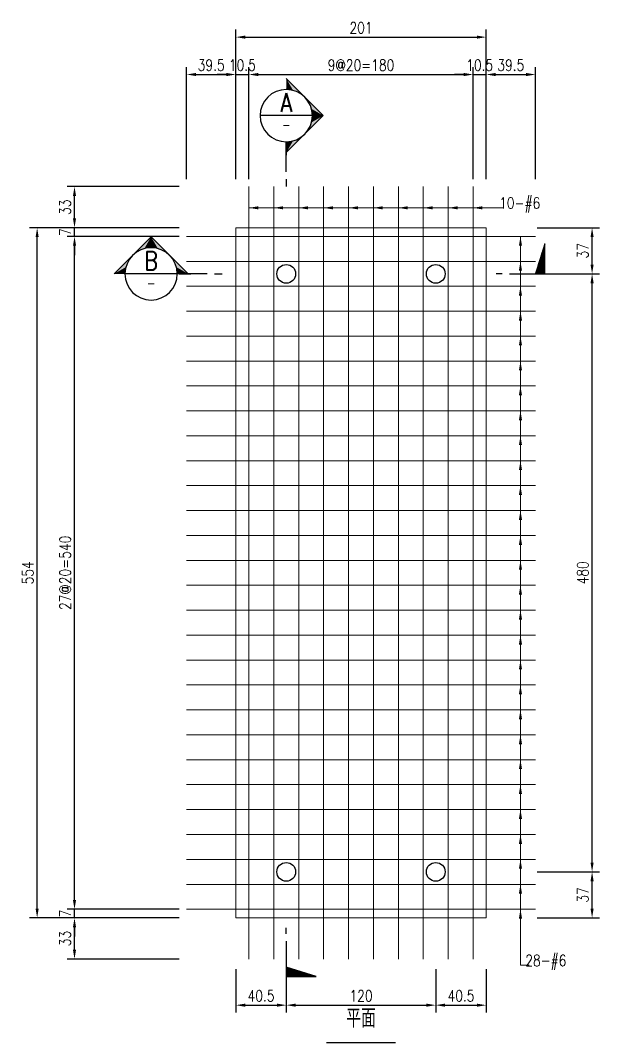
# Model space of a CAD drawing. Extents: x -4754 to 4964, y -19960 to 3942.
# Drawn here: x 957 to 1422, y -9599 to -8779 of the extents above; entities that cross this region are included whole.
import ezdxf
from ezdxf.enums import TextEntityAlignment as Align

# ---------------------------------------------------------------- set-up
doc = ezdxf.new("R2010")
doc.units = 0
doc.header["$LTSCALE"] = 3
doc.layers.get('0').update_dxf_attribs({"linetype": 'CONTINUOUS'})
doc.layers.add('HB_0', color=7, linetype='CONTINUOUS', transparency=0.5)
for name, color, linetype in [('HB_DIM', 1, 'CONTINUOUS'), ('HB_TXT_CTEXT', 2, 'CONTINUOUS'), ('RCAD.PARM.Treatle', 2, 'CONTINUOUS'), ('剖面線', 1, 'CONTINUOUS'), ('鋼筋', 3, 'CONTINUOUS')]:
    doc.layers.add(name, color=color, linetype=linetype)
doc.styles.get("Standard").update_dxf_attribs({"font": 'ROMANS.shx', "width": 0.8, "bigfont": 'chineset.shx'})
doc.dimstyles.new('30', dxfattribs={"dimscale": 3, "dimtxt": 3, "dimasz": 2.5, "dimexe": 2, "dimexo": 2, "dimgap": 1, "dimtad": 1, "dimdsep": 46, "dimtxsty": 'Standard', "dimcen": 0, "dimclrd": 256, "dimclre": 256, "dimclrt": 2, "dimadec": 0, "dimazin": 0, "dimtfac": 1, "dimtix": 1, "dimtmove": 2, "dimatfit": 3, "dimfxl": 1, "dimtolj": 1, "dimtzin": 0, "dimarcsym": 0})

# ---------------------------------------------------------------- blocks, each defined once
blk = doc.blocks.new('slab_topview')
at = {"color": 4, "linetype": 'Continuous'}
blk.add_line((-27.76, 0), (27.76, 0), dxfattribs=at)
at = {"color": 4, "linetype": 'Continuous', "width": 0.8}
blk.add_text('平面', height=15, rotation=360, dxfattribs=at).set_placement((0, 19.66), align=Align.MIDDLE)
blk = doc.blocks.new('ST-n')
at = {"color": 2}
blk.add_line((-7, 0), (7, 0), dxfattribs=at)
blk.add_circle((0, 0), 7, dxfattribs=at)
at = {"color": 3, "width": 0.8}
blk.add_attdef('A', text='', height=5, dxfattribs=at).set_placement((0, 3.5), align=Align.MIDDLE)
at = {"color": 1, "width": 0.8}
blk.add_attdef('HB2002', text='', height=2.5, dxfattribs=at).set_placement((0, -2.5), align=Align.MIDDLE)
blk = doc.blocks.new('SEC2U0-n')
at = {"color": 2, "linetype": 'Continuous'}
for p, q in [((-9.9, 0), (0, 9.9)), ((0, 9.9), (9.9, 0)), ((-7.51, 0), (-10.62, 0))]:
    blk.add_line(p, q, dxfattribs=at)
at = {"color": 3}
for p, q in [((-17, 0), (-19, 0)), ((-15, 0), (-7, 0))]:
    blk.add_line(p, q, dxfattribs=at)
at = {"color": 2, "linetype": 'Continuous'}
blk.add_circle((0, 0), 7, dxfattribs=at)
for points in [[(0, 9.9), (-3.5, 6.06), (-4.95, 4.95), (-4.26, 5.55)], [(0, 9.9), (-1.81, 6.76), (-3.5, 6.06), (-1.81, 6.76)], [(0, 9.9), (0, 7), (-1.81, 6.76), (-0.91, 6.94)], [(0, 9.9), (3.5, 6.06), (4.95, 4.95), (4.26, 5.55)], [(0, 9.9), (1.81, 6.76), (3.5, 6.06), (1.81, 6.76)], [(0, 9.9), (0, 7), (1.81, 6.76), (0.91, 6.94)], [(-9.9, 0), (-6.06, 3.5), (-4.95, 4.95), (-5.55, 4.26)], [(-9.9, 0), (-6.76, 1.81), (-6.06, 3.5), (-6.76, 1.81)], [(9.9, 0), (6.06, 3.5), (4.95, 4.95), (5.55, 4.26)], [(9.9, 0), (6.76, 1.81), (6.06, 3.5), (6.76, 1.81)], [(-9.9, 0), (-7, 0), (-6.76, 1.81), (-6.94, 0.91)], [(9.9, 0), (7, 0), (6.76, 1.81), (6.94, 0.91)]]:
    blk.add_solid(points, dxfattribs=at)
blk = doc.blocks.new('*X3')
at = {"color": 0, "linetype": 'Continuous'}
for p, q in [((82.36, 269.21), (83.91, 270.77)), ((82.53, 269.21), (84.17, 270.85)), ((82.71, 269.21), (84.43, 270.93)), ((82.89, 269.21), (84.69, 271.01)), ((83.06, 269.21), (84.94, 271.09)), ((83.24, 269.21), (85.2, 271.17)), ((83.42, 269.21), (85.46, 271.25)), ((83.59, 269.21), (85.71, 271.33)), ((83.77, 269.21), (85.97, 271.41)), ((83.95, 269.21), (86.23, 271.49)), ((84.12, 269.21), (86.49, 271.57)), ((84.3, 269.21), (86.74, 271.65)), ((84.48, 269.21), (86.93, 271.66)), ((84.65, 269.21), (86.93, 271.48)), ((84.83, 269.21), (86.93, 271.31)), ((85.01, 269.21), (86.93, 271.13)), ((85.19, 269.21), (86.93, 270.95)), ((85.36, 269.21), (86.93, 270.78)), ((79, 269.21), (79.03, 269.24)), ((79.17, 269.21), (79.29, 269.32)), ((79.35, 269.21), (79.54, 269.4)), ((79.53, 269.21), (79.8, 269.48)), ((79.71, 269.21), (80.06, 269.56)), ((79.88, 269.21), (80.31, 269.64)), ((80.06, 269.21), (80.57, 269.72)), ((80.24, 269.21), (80.83, 269.8)), ((80.41, 269.21), (81.09, 269.88)), ((80.59, 269.21), (81.34, 269.96)), ((80.77, 269.21), (81.6, 270.04)), ((80.94, 269.21), (81.86, 270.12)), ((81.12, 269.21), (82.11, 270.2)), ((81.3, 269.21), (82.37, 270.29)), ((81.47, 269.21), (82.63, 270.37)), ((81.65, 269.21), (82.89, 270.45)), ((81.83, 269.21), (83.14, 270.53)), ((82, 269.21), (83.4, 270.61)), ((82.18, 269.21), (83.66, 270.69)), ((85.54, 269.21), (86.93, 270.6)), ((85.72, 269.21), (86.93, 270.42)), ((85.89, 269.21), (86.93, 270.25)), ((86.07, 269.21), (86.93, 270.07)), ((86.25, 269.21), (86.93, 269.89)), ((86.42, 269.21), (86.93, 269.72)), ((86.6, 269.21), (86.93, 269.54)), ((86.78, 269.21), (86.93, 269.36))]:
    blk.add_line(p, q, dxfattribs=at)
blk = doc.blocks.new('SEND-n')
at = {"color": 3}
for p, q in [((9.44, 0), (0, 0)), ((11.42, 0), (13, 0))]:
    blk.add_line(p, q, dxfattribs=at)
at = {"color": 2, "linetype": 'Continuous'}
blk.add_lwpolyline([(0, 0), (0, 8), (2.5, 0)], close=True, dxfattribs=at)
at = {"color": 2, "linetype": 'Continuous', "rotation": 270}
blk.add_blockref('*X3', (-269.21, 86.93), dxfattribs=at)
blk = doc.blocks.new('m_Arrow_U_rebar')
at = {"color": 1, "linetype": 'Continuous'}
blk.add_solid([(-1.25, -7.5), (0, 0), (1.25, -7.5)], dxfattribs=at)
blk = doc.blocks.new('rebar_num')
at = {"color": 0, "linetype": 'Continuous', "width": 0.8}
blk.add_attdef('A', text='', height=9, dxfattribs=at).set_placement((-3.13, 3.87), align=Align.MIDDLE_LEFT)
blk = doc.blocks.new('*D1021')
at = {"layer": 'HB_DIM', "linetype": 'Continuous', "lineweight": -2}
for p, q in [((1129.8, -8906.3), (1129.8, -8786.3)), ((1330.8, -8906.3), (1330.8, -8786.3)), ((1137.3, -8792.3), (1323.3, -8792.3))]:
    blk.add_line(p, q, dxfattribs=at)
at = {"layer": 'HB_DIM'}
for points in [[(1137.3, -8791.05), (1137.3, -8793.55), (1129.8, -8792.3)], [(1323.3, -8793.55), (1323.3, -8791.05), (1330.8, -8792.3)]]:
    blk.add_solid(points, dxfattribs=at)
at = {"layer": 'HB_DIM', "color": 2, "linetype": 'Continuous', "insert": (1230.3, -8784.8), "char_height": 9, "attachment_point": 5, "rotation": 0}
blk.add_mtext('\\A1;201', dxfattribs=at)
blk = doc.blocks.new('*D1022')
at = {"layer": 'HB_DIM', "linetype": 'Continuous', "lineweight": -2}
for p, q in [((1090.3, -8906.3), (1090.3, -8816.3)), ((1129.8, -8906.3), (1129.8, -8816.3)), ((1097.8, -8822.3), (1122.3, -8822.3))]:
    blk.add_line(p, q, dxfattribs=at)
at = {"layer": 'HB_DIM'}
for points in [[(1097.8, -8821.05), (1097.8, -8823.55), (1090.3, -8822.3)], [(1122.3, -8823.55), (1122.3, -8821.05), (1129.8, -8822.3)]]:
    blk.add_solid(points, dxfattribs=at)
at = {"layer": 'HB_DIM', "color": 2, "linetype": 'Continuous', "insert": (1110.05, -8814.8), "char_height": 9, "attachment_point": 5, "rotation": 0}
blk.add_mtext('\\A1;39.5', dxfattribs=at)
blk = doc.blocks.new('*D1023')
at = {"layer": 'HB_DIM', "linetype": 'Continuous', "lineweight": -2}
for p, q in [((1129.8, -8906.3), (1129.8, -8816.3)), ((1140.3, -8906.3), (1140.3, -8816.3)), ((1122.3, -8822.3), (1114.8, -8822.3)), ((1129.8, -8822.3), (1140.3, -8822.3)), ((1147.8, -8822.3), (1155.3, -8822.3))]:
    blk.add_line(p, q, dxfattribs=at)
at = {"layer": 'HB_DIM'}
for points in [[(1122.3, -8823.55), (1122.3, -8821.05), (1129.8, -8822.3)], [(1147.8, -8821.05), (1147.8, -8823.55), (1140.3, -8822.3)]]:
    blk.add_solid(points, dxfattribs=at)
at = {"layer": 'HB_DIM', "color": 2, "linetype": 'Continuous', "insert": (1135.05, -8814.8), "char_height": 9, "attachment_point": 5, "rotation": 0}
blk.add_mtext('\\A1;10.5', dxfattribs=at)
blk = doc.blocks.new('*D1024')
at = {"layer": 'HB_DIM', "linetype": 'Continuous', "lineweight": -2}
for p, q in [((1140.3, -8906.3), (1140.3, -8816.3)), ((1320.3, -8906.3), (1320.3, -8816.3)), ((1147.8, -8822.3), (1312.8, -8822.3))]:
    blk.add_line(p, q, dxfattribs=at)
at = {"layer": 'HB_DIM'}
for points in [[(1147.8, -8821.05), (1147.8, -8823.55), (1140.3, -8822.3)], [(1312.8, -8823.55), (1312.8, -8821.05), (1320.3, -8822.3)]]:
    blk.add_solid(points, dxfattribs=at)
at = {"layer": 'HB_DIM', "color": 2, "linetype": 'Continuous', "insert": (1230.3, -8814.8), "char_height": 9, "attachment_point": 5, "rotation": 0}
blk.add_mtext('\\A1;9@20=180', dxfattribs=at)
blk = doc.blocks.new('*D1025')
at = {"layer": 'HB_DIM', "linetype": 'Continuous', "lineweight": -2}
for p, q in [((1320.3, -8906.3), (1320.3, -8816.3)), ((1330.8, -8906.3), (1330.8, -8816.3)), ((1312.8, -8822.3), (1305.3, -8822.3)), ((1320.3, -8822.3), (1330.8, -8822.3)), ((1338.3, -8822.3), (1345.8, -8822.3))]:
    blk.add_line(p, q, dxfattribs=at)
at = {"layer": 'HB_DIM'}
for points in [[(1312.8, -8823.55), (1312.8, -8821.05), (1320.3, -8822.3)], [(1338.3, -8821.05), (1338.3, -8823.55), (1330.8, -8822.3)]]:
    blk.add_solid(points, dxfattribs=at)
at = {"layer": 'HB_DIM', "color": 2, "linetype": 'Continuous', "insert": (1325.55, -8814.8), "char_height": 9, "attachment_point": 5, "rotation": 0}
blk.add_mtext('\\A1;10.5', dxfattribs=at)
blk = doc.blocks.new('*D1026')
at = {"layer": 'HB_DIM', "linetype": 'Continuous', "lineweight": -2}
for p, q in [((1330.8, -8906.3), (1330.8, -8816.3)), ((1370.3, -8906.3), (1370.3, -8816.3)), ((1338.3, -8822.3), (1362.8, -8822.3))]:
    blk.add_line(p, q, dxfattribs=at)
at = {"layer": 'HB_DIM'}
for points in [[(1338.3, -8821.05), (1338.3, -8823.55), (1330.8, -8822.3)], [(1362.8, -8823.55), (1362.8, -8821.05), (1370.3, -8822.3)]]:
    blk.add_solid(points, dxfattribs=at)
at = {"layer": 'HB_DIM', "color": 2, "linetype": 'Continuous', "insert": (1350.55, -8814.8), "char_height": 9, "attachment_point": 5, "rotation": 0}
blk.add_mtext('\\A1;39.5', dxfattribs=at)
blk = doc.blocks.new('m_Arrow_L_rebar')
at = {"color": 1, "linetype": 'Continuous', "extrusion": (0, 0, -1)}
blk.add_solid([(-7.5, 1.25), (0, 0), (-7.5, -1.25)], dxfattribs=at)
blk = doc.blocks.new('*D1027')
at = {"layer": 'HB_DIM', "linetype": 'Continuous', "lineweight": -2}
for p, q in [((1084.3, -8945.3), (964.3, -8945.3)), ((970.3, -9491.8), (970.3, -8952.8)), ((1084.3, -9499.3), (964.3, -9499.3))]:
    blk.add_line(p, q, dxfattribs=at)
at = {"layer": 'HB_DIM'}
for points in [[(971.55, -8952.8), (969.05, -8952.8), (970.3, -8945.3)], [(969.05, -9491.8), (971.55, -9491.8), (970.3, -9499.3)]]:
    blk.add_solid(points, dxfattribs=at)
at = {"layer": 'HB_DIM', "color": 2, "linetype": 'Continuous', "insert": (962.8, -9222.3), "char_height": 9, "attachment_point": 5, "rotation": 90}
blk.add_mtext('\\A1;554', dxfattribs=at)
blk = doc.blocks.new('*D1028')
at = {"layer": 'HB_DIM', "linetype": 'Continuous', "lineweight": -2}
for p, q in [((1084.3, -9499.3), (994.3, -9499.3)), ((1000.3, -9524.8), (1000.3, -9506.8)), ((1084.3, -9532.3), (994.3, -9532.3))]:
    blk.add_line(p, q, dxfattribs=at)
at = {"layer": 'HB_DIM'}
for points in [[(1001.55, -9506.8), (999.05, -9506.8), (1000.3, -9499.3)], [(999.05, -9524.8), (1001.55, -9524.8), (1000.3, -9532.3)]]:
    blk.add_solid(points, dxfattribs=at)
at = {"layer": 'HB_DIM', "color": 2, "linetype": 'Continuous', "insert": (992.8, -9515.8), "char_height": 9, "attachment_point": 5, "rotation": 90}
blk.add_mtext('\\A1;33', dxfattribs=at)
blk = doc.blocks.new('*D1029')
at = {"layer": 'HB_DIM', "linetype": 'Continuous', "lineweight": -2}
for p, q in [((1000.3, -9484.8), (1000.3, -9477.3)), ((1084.3, -9492.3), (994.3, -9492.3)), ((1084.3, -9499.3), (994.3, -9499.3)), ((1000.3, -9499.3), (1000.3, -9492.3)), ((1000.3, -9506.8), (1000.3, -9514.3))]:
    blk.add_line(p, q, dxfattribs=at)
at = {"layer": 'HB_DIM'}
for points in [[(999.05, -9484.8), (1001.55, -9484.8), (1000.3, -9492.3)], [(1001.55, -9506.8), (999.05, -9506.8), (1000.3, -9499.3)]]:
    blk.add_solid(points, dxfattribs=at)
at = {"layer": 'HB_DIM', "color": 2, "linetype": 'Continuous', "insert": (992.8, -9495.8), "char_height": 9, "attachment_point": 5, "rotation": 90}
blk.add_mtext('\\A1;7', dxfattribs=at)
blk = doc.blocks.new('*D1030')
at = {"layer": 'HB_DIM', "linetype": 'Continuous', "lineweight": -2}
for p, q in [((1084.3, -8952.3), (994.3, -8952.3)), ((1000.3, -9484.8), (1000.3, -8959.8)), ((1084.3, -9492.3), (994.3, -9492.3))]:
    blk.add_line(p, q, dxfattribs=at)
at = {"layer": 'HB_DIM'}
for points in [[(1001.55, -8959.8), (999.05, -8959.8), (1000.3, -8952.3)], [(999.05, -9484.8), (1001.55, -9484.8), (1000.3, -9492.3)]]:
    blk.add_solid(points, dxfattribs=at)
at = {"layer": 'HB_DIM', "color": 2, "linetype": 'Continuous', "insert": (992.8, -9222.3), "char_height": 9, "attachment_point": 5, "rotation": 90}
blk.add_mtext('\\A1;27@20=540', dxfattribs=at)
blk = doc.blocks.new('*D1031')
at = {"layer": 'HB_DIM', "linetype": 'Continuous', "lineweight": -2}
for p, q in [((1000.3, -8937.8), (1000.3, -8930.3)), ((1084.3, -8945.3), (994.3, -8945.3)), ((1000.3, -8952.3), (1000.3, -8945.3)), ((1084.3, -8952.3), (994.3, -8952.3)), ((1000.3, -8959.8), (1000.3, -8967.3))]:
    blk.add_line(p, q, dxfattribs=at)
at = {"layer": 'HB_DIM'}
for points in [[(999.05, -8937.8), (1001.55, -8937.8), (1000.3, -8945.3)], [(1001.55, -8959.8), (999.05, -8959.8), (1000.3, -8952.3)]]:
    blk.add_solid(points, dxfattribs=at)
at = {"layer": 'HB_DIM', "color": 2, "linetype": 'Continuous', "insert": (992.8, -8948.8), "char_height": 9, "attachment_point": 5, "rotation": 90}
blk.add_mtext('\\A1;7', dxfattribs=at)
blk = doc.blocks.new('*D1032')
at = {"layer": 'HB_DIM', "linetype": 'Continuous', "lineweight": -2}
for p, q in [((1084.3, -8912.3), (994.3, -8912.3)), ((1000.3, -8937.8), (1000.3, -8919.8)), ((1084.3, -8945.3), (994.3, -8945.3))]:
    blk.add_line(p, q, dxfattribs=at)
at = {"layer": 'HB_DIM'}
for points in [[(1001.55, -8919.8), (999.05, -8919.8), (1000.3, -8912.3)], [(999.05, -8937.8), (1001.55, -8937.8), (1000.3, -8945.3)]]:
    blk.add_solid(points, dxfattribs=at)
at = {"layer": 'HB_DIM', "color": 2, "linetype": 'Continuous', "insert": (992.8, -8928.8), "char_height": 9, "attachment_point": 5, "rotation": 90}
blk.add_mtext('\\A1;33', dxfattribs=at)
blk = doc.blocks.new('slab_PVC')
at = {"layer": 'RCAD.PARM.Treatle', "color": 4, "linetype": 'Continuous'}
blk.add_circle((0, 0), 7.53, dxfattribs=at)
blk = doc.blocks.new('*D1033')
at = {"layer": 'HB_DIM', "linetype": 'Continuous', "lineweight": -2}
for p, q in [((1129.8, -9540.3), (1129.8, -9575.3)), ((1170.3, -9540.3), (1170.3, -9575.3)), ((1137.3, -9569.3), (1162.8, -9569.3))]:
    blk.add_line(p, q, dxfattribs=at)
at = {"layer": 'HB_DIM'}
for points in [[(1137.3, -9568.05), (1137.3, -9570.55), (1129.8, -9569.3)], [(1162.8, -9570.55), (1162.8, -9568.05), (1170.3, -9569.3)]]:
    blk.add_solid(points, dxfattribs=at)
at = {"layer": 'HB_DIM', "color": 2, "linetype": 'Continuous', "insert": (1150.05, -9561.8), "char_height": 9, "attachment_point": 5, "rotation": 0}
blk.add_mtext('\\A1;40.5', dxfattribs=at)
blk = doc.blocks.new('*D1034')
at = {"layer": 'HB_DIM', "linetype": 'Continuous', "lineweight": -2}
for p, q in [((1170.3, -9540.3), (1170.3, -9575.3)), ((1290.3, -9540.3), (1290.3, -9575.3)), ((1177.8, -9569.3), (1282.8, -9569.3))]:
    blk.add_line(p, q, dxfattribs=at)
at = {"layer": 'HB_DIM'}
for points in [[(1177.8, -9568.05), (1177.8, -9570.55), (1170.3, -9569.3)], [(1282.8, -9570.55), (1282.8, -9568.05), (1290.3, -9569.3)]]:
    blk.add_solid(points, dxfattribs=at)
at = {"layer": 'HB_DIM', "color": 2, "linetype": 'Continuous', "insert": (1230.3, -9561.8), "char_height": 9, "attachment_point": 5, "rotation": 0}
blk.add_mtext('\\A1;120', dxfattribs=at)
blk = doc.blocks.new('*D1035')
at = {"layer": 'HB_DIM', "linetype": 'Continuous', "lineweight": -2}
for p, q in [((1290.3, -9540.3), (1290.3, -9575.3)), ((1330.8, -9540.3), (1330.8, -9575.3)), ((1297.8, -9569.3), (1323.3, -9569.3))]:
    blk.add_line(p, q, dxfattribs=at)
at = {"layer": 'HB_DIM'}
for points in [[(1297.8, -9568.05), (1297.8, -9570.55), (1290.3, -9569.3)], [(1323.3, -9570.55), (1323.3, -9568.05), (1330.8, -9569.3)]]:
    blk.add_solid(points, dxfattribs=at)
at = {"layer": 'HB_DIM', "color": 2, "linetype": 'Continuous', "insert": (1310.55, -9561.8), "char_height": 9, "attachment_point": 5, "rotation": 0}
blk.add_mtext('\\A1;40.5', dxfattribs=at)
blk = doc.blocks.new('*D1036')
at = {"layer": 'HB_DIM', "linetype": 'Continuous', "lineweight": -2}
for p, q in [((1371.8, -9462.3), (1421.8, -9462.3)), ((1415.8, -9491.8), (1415.8, -9469.8)), ((1371.8, -9499.3), (1421.8, -9499.3))]:
    blk.add_line(p, q, dxfattribs=at)
at = {"layer": 'HB_DIM'}
for points in [[(1417.05, -9469.8), (1414.55, -9469.8), (1415.8, -9462.3)], [(1414.55, -9491.8), (1417.05, -9491.8), (1415.8, -9499.3)]]:
    blk.add_solid(points, dxfattribs=at)
at = {"layer": 'HB_DIM', "color": 2, "linetype": 'Continuous', "insert": (1408.3, -9480.8), "char_height": 9, "attachment_point": 5, "rotation": 90}
blk.add_mtext('\\A1;37', dxfattribs=at)
blk = doc.blocks.new('*D1037')
at = {"layer": 'HB_DIM', "linetype": 'Continuous', "lineweight": -2}
for p, q in [((1371.8, -8982.3), (1421.8, -8982.3)), ((1415.8, -9454.8), (1415.8, -8989.8)), ((1371.8, -9462.3), (1421.8, -9462.3))]:
    blk.add_line(p, q, dxfattribs=at)
at = {"layer": 'HB_DIM'}
for points in [[(1417.05, -8989.8), (1414.55, -8989.8), (1415.8, -8982.3)], [(1414.55, -9454.8), (1417.05, -9454.8), (1415.8, -9462.3)]]:
    blk.add_solid(points, dxfattribs=at)
at = {"layer": 'HB_DIM', "color": 2, "linetype": 'Continuous', "insert": (1408.3, -9222.3), "char_height": 9, "attachment_point": 5, "rotation": 90}
blk.add_mtext('\\A1;480', dxfattribs=at)
blk = doc.blocks.new('*D1038')
at = {"layer": 'HB_DIM', "linetype": 'Continuous', "lineweight": -2}
for p, q in [((1371.8, -8945.3), (1421.8, -8945.3)), ((1415.8, -8974.8), (1415.8, -8952.8)), ((1371.8, -8982.3), (1421.8, -8982.3))]:
    blk.add_line(p, q, dxfattribs=at)
at = {"layer": 'HB_DIM'}
for points in [[(1417.05, -8952.8), (1414.55, -8952.8), (1415.8, -8945.3)], [(1414.55, -8974.8), (1417.05, -8974.8), (1415.8, -8982.3)]]:
    blk.add_solid(points, dxfattribs=at)
at = {"layer": 'HB_DIM', "color": 2, "linetype": 'Continuous', "insert": (1408.3, -8963.8), "char_height": 9, "attachment_point": 5, "rotation": 90}
blk.add_mtext('\\A1;37', dxfattribs=at)

msp = doc.modelspace()

# ---------------------------------------------------------------- linework, layer by layer
at = {"layer": 'HB_0', "lineweight": 5}
msp.add_lwpolyline([(1129.799, -9499.303), (1330.799, -9499.303), (1330.799, -8945.303), (1129.799, -8945.303), (1129.799, -9499.303)], dxfattribs=at)
at = {"layer": 'HB_DIM', "lineweight": 5}
msp.add_line((1140.299, -8929.303, 9.09), (1344.299, -8929.303, 9.09), dxfattribs=at)
msp.add_polyline3d([(1365.299, -9537.303, 11), (1358.299, -9537.303, 11), (1358.299, -8952.303, 11)], dxfattribs=at)
at = {"layer": '鋼筋', "lineweight": 5}
for p, q in [((1140.299, -9219.303, 9.09), (1140.299, -8912.303, 9.09)), ((1160.299, -9219.303, 9.09), (1160.299, -8912.303, 9.09)), ((1180.299, -9219.303, 9.09), (1180.299, -8912.303, 9.09)), ((1200.299, -9219.303, 9.09), (1200.299, -8912.303, 9.09)), ((1220.299, -9219.303, 9.09), (1220.299, -8912.303, 9.09)), ((1240.299, -9219.303, 9.09), (1240.299, -8912.303, 9.09)), ((1260.299, -9219.303, 9.09), (1260.299, -8912.303, 9.09)), ((1280.299, -9219.303, 9.09), (1280.299, -8912.303, 9.09)), ((1300.299, -9219.303, 9.09), (1300.299, -8912.303, 9.09)), ((1320.299, -9219.303, 9.09), (1320.299, -8912.303, 9.09)), ((1090.299, -8952.303, 11), (1221.299, -8952.303, 11)), ((1221.299, -8952.303, 11), (1230.299, -8952.303, 11)), ((1230.299, -8952.303, 11), (1239.299, -8952.303, 11)), ((1239.299, -8952.303, 11), (1370.299, -8952.303, 11)), ((1090.299, -8972.303, 11), (1221.299, -8972.303, 11)), ((1221.299, -8972.303, 11), (1230.299, -8972.303, 11)), ((1230.299, -8972.303, 11), (1239.299, -8972.303, 11)), ((1239.299, -8972.303, 11), (1370.299, -8972.303, 11)), ((1090.299, -8992.303, 11), (1221.299, -8992.303, 11)), ((1221.299, -8992.303, 11), (1230.299, -8992.303, 11)), ((1230.299, -8992.303, 11), (1239.299, -8992.303, 11)), ((1239.299, -8992.303, 11), (1370.299, -8992.303, 11)), ((1090.299, -9012.303, 11), (1221.299, -9012.303, 11)), ((1221.299, -9012.303, 11), (1230.299, -9012.303, 11)), ((1230.299, -9012.303, 11), (1239.299, -9012.303, 11)), ((1239.299, -9012.303, 11), (1370.299, -9012.303, 11)), ((1090.299, -9032.303, 11), (1221.299, -9032.303, 11)), ((1221.299, -9032.303, 11), (1230.299, -9032.303, 11)), ((1230.299, -9032.303, 11), (1239.299, -9032.303, 11)), ((1239.299, -9032.303, 11), (1370.299, -9032.303, 11)), ((1090.299, -9052.303, 11), (1221.299, -9052.303, 11)), ((1221.299, -9052.303, 11), (1230.299, -9052.303, 11)), ((1230.299, -9052.303, 11), (1239.299, -9052.303, 11)), ((1239.299, -9052.303, 11), (1370.299, -9052.303, 11)), ((1090.299, -9072.303, 11), (1221.299, -9072.303, 11)), ((1221.299, -9072.303, 11), (1230.299, -9072.303, 11)), ((1230.299, -9072.303, 11), (1239.299, -9072.303, 11)), ((1239.299, -9072.303, 11), (1370.299, -9072.303, 11)), ((1090.299, -9092.303, 11), (1221.299, -9092.303, 11)), ((1221.299, -9092.303, 11), (1230.299, -9092.303, 11)), ((1230.299, -9092.303, 11), (1239.299, -9092.303, 11)), ((1239.299, -9092.303, 11), (1370.299, -9092.303, 11)), ((1090.299, -9112.303, 11), (1221.299, -9112.303, 11)), ((1221.299, -9112.303, 11), (1230.299, -9112.303, 11)), ((1230.299, -9112.303, 11), (1239.299, -9112.303, 11)), ((1239.299, -9112.303, 11), (1370.299, -9112.303, 11)), ((1090.299, -9132.303, 11), (1221.299, -9132.303, 11)), ((1221.299, -9132.303, 11), (1230.299, -9132.303, 11)), ((1230.299, -9132.303, 11), (1239.299, -9132.303, 11)), ((1239.299, -9132.303, 11), (1370.299, -9132.303, 11)), ((1090.299, -9152.303, 11), (1221.299, -9152.303, 11)), ((1221.299, -9152.303, 11), (1230.299, -9152.303, 11)), ((1230.299, -9152.303, 11), (1239.299, -9152.303, 11)), ((1239.299, -9152.303, 11), (1370.299, -9152.303, 11)), ((1090.299, -9172.303, 11), (1221.299, -9172.303, 11)), ((1221.299, -9172.303, 11), (1230.299, -9172.303, 11)), ((1230.299, -9172.303, 11), (1239.299, -9172.303, 11)), ((1239.299, -9172.303, 11), (1370.299, -9172.303, 11)), ((1090.299, -9192.303, 11), (1221.299, -9192.303, 11)), ((1221.299, -9192.303, 11), (1230.299, -9192.303, 11)), ((1230.299, -9192.303, 11), (1239.299, -9192.303, 11)), ((1239.299, -9192.303, 11), (1370.299, -9192.303, 11)), ((1090.299, -9212.303, 11), (1221.299, -9212.303, 11)), ((1221.299, -9212.303, 11), (1230.299, -9212.303, 11)), ((1230.299, -9212.303, 11), (1239.299, -9212.303, 11)), ((1239.299, -9212.303, 11), (1370.299, -9212.303, 11)), ((1140.299, -9222.303, 9.09), (1140.299, -9219.303, 9.09)), ((1160.299, -9222.303, 9.09), (1160.299, -9219.303, 9.09)), ((1180.299, -9222.303, 9.09), (1180.299, -9219.303, 9.09)), ((1200.299, -9222.303, 9.09), (1200.299, -9219.303, 9.09)), ((1220.299, -9222.303, 9.09), (1220.299, -9219.303, 9.09)), ((1240.299, -9222.303, 9.09), (1240.299, -9219.303, 9.09)), ((1260.299, -9222.303, 9.09), (1260.299, -9219.303, 9.09)), ((1280.299, -9222.303, 9.09), (1280.299, -9219.303, 9.09)), ((1300.299, -9222.303, 9.09), (1300.299, -9219.303, 9.09)), ((1320.299, -9222.303, 9.09), (1320.299, -9219.303, 9.09)), ((1140.299, -9225.303, 9.09), (1140.299, -9222.303, 9.09)), ((1140.299, -9532.303, 9.09), (1140.299, -9225.303, 9.09)), ((1160.299, -9225.303, 9.09), (1160.299, -9222.303, 9.09)), ((1160.299, -9532.303, 9.09), (1160.299, -9225.303, 9.09)), ((1180.299, -9225.303, 9.09), (1180.299, -9222.303, 9.09)), ((1180.299, -9532.303, 9.09), (1180.299, -9225.303, 9.09)), ((1200.299, -9225.303, 9.09), (1200.299, -9222.303, 9.09)), ((1200.299, -9532.303, 9.09), (1200.299, -9225.303, 9.09)), ((1220.299, -9225.303, 9.09), (1220.299, -9222.303, 9.09)), ((1220.299, -9532.303, 9.09), (1220.299, -9225.303, 9.09)), ((1240.299, -9225.303, 9.09), (1240.299, -9222.303, 9.09)), ((1240.299, -9532.303, 9.09), (1240.299, -9225.303, 9.09)), ((1260.299, -9225.303, 9.09), (1260.299, -9222.303, 9.09)), ((1260.299, -9532.303, 9.09), (1260.299, -9225.303, 9.09)), ((1280.299, -9225.303, 9.09), (1280.299, -9222.303, 9.09)), ((1280.299, -9532.303, 9.09), (1280.299, -9225.303, 9.09)), ((1300.299, -9225.303, 9.09), (1300.299, -9222.303, 9.09)), ((1300.299, -9532.303, 9.09), (1300.299, -9225.303, 9.09)), ((1320.299, -9225.303, 9.09), (1320.299, -9222.303, 9.09)), ((1320.299, -9532.303, 9.09), (1320.299, -9225.303, 9.09)), ((1090.299, -9232.303, 11), (1221.299, -9232.303, 11)), ((1221.299, -9232.303, 11), (1230.299, -9232.303, 11)), ((1230.299, -9232.303, 11), (1239.299, -9232.303, 11)), ((1239.299, -9232.303, 11), (1370.299, -9232.303, 11)), ((1090.299, -9252.303, 11), (1221.299, -9252.303, 11)), ((1221.299, -9252.303, 11), (1230.299, -9252.303, 11)), ((1230.299, -9252.303, 11), (1239.299, -9252.303, 11)), ((1239.299, -9252.303, 11), (1370.299, -9252.303, 11)), ((1090.299, -9272.303, 11), (1221.299, -9272.303, 11)), ((1221.299, -9272.303, 11), (1230.299, -9272.303, 11)), ((1230.299, -9272.303, 11), (1239.299, -9272.303, 11)), ((1239.299, -9272.303, 11), (1370.299, -9272.303, 11)), ((1090.299, -9292.303, 11), (1221.299, -9292.303, 11)), ((1221.299, -9292.303, 11), (1230.299, -9292.303, 11)), ((1230.299, -9292.303, 11), (1239.299, -9292.303, 11)), ((1239.299, -9292.303, 11), (1370.299, -9292.303, 11)), ((1090.299, -9312.303, 11), (1221.299, -9312.303, 11)), ((1221.299, -9312.303, 11), (1230.299, -9312.303, 11)), ((1230.299, -9312.303, 11), (1239.299, -9312.303, 11)), ((1239.299, -9312.303, 11), (1370.299, -9312.303, 11)), ((1090.299, -9332.303, 11), (1221.299, -9332.303, 11)), ((1221.299, -9332.303, 11), (1230.299, -9332.303, 11)), ((1230.299, -9332.303, 11), (1239.299, -9332.303, 11)), ((1239.299, -9332.303, 11), (1370.299, -9332.303, 11)), ((1090.299, -9352.303, 11), (1221.299, -9352.303, 11)), ((1221.299, -9352.303, 11), (1230.299, -9352.303, 11)), ((1230.299, -9352.303, 11), (1239.299, -9352.303, 11)), ((1239.299, -9352.303, 11), (1370.299, -9352.303, 11)), ((1090.299, -9372.303, 11), (1221.299, -9372.303, 11)), ((1221.299, -9372.303, 11), (1230.299, -9372.303, 11)), ((1230.299, -9372.303, 11), (1239.299, -9372.303, 11)), ((1239.299, -9372.303, 11), (1370.299, -9372.303, 11)), ((1090.299, -9392.303, 11), (1221.299, -9392.303, 11)), ((1221.299, -9392.303, 11), (1230.299, -9392.303, 11)), ((1230.299, -9392.303, 11), (1239.299, -9392.303, 11)), ((1239.299, -9392.303, 11), (1370.299, -9392.303, 11)), ((1090.299, -9412.303, 11), (1221.299, -9412.303, 11)), ((1221.299, -9412.303, 11), (1230.299, -9412.303, 11)), ((1230.299, -9412.303, 11), (1239.299, -9412.303, 11)), ((1239.299, -9412.303, 11), (1370.299, -9412.303, 11)), ((1090.299, -9432.303, 11), (1221.299, -9432.303, 11)), ((1221.299, -9432.303, 11), (1230.299, -9432.303, 11)), ((1230.299, -9432.303, 11), (1239.299, -9432.303, 11)), ((1239.299, -9432.303, 11), (1370.299, -9432.303, 11)), ((1090.299, -9452.303, 11), (1221.299, -9452.303, 11)), ((1221.299, -9452.303, 11), (1230.299, -9452.303, 11)), ((1230.299, -9452.303, 11), (1239.299, -9452.303, 11)), ((1239.299, -9452.303, 11), (1370.299, -9452.303, 11)), ((1090.299, -9472.303, 11), (1221.299, -9472.303, 11)), ((1221.299, -9472.303, 11), (1230.299, -9472.303, 11)), ((1230.299, -9472.303, 11), (1239.299, -9472.303, 11)), ((1239.299, -9472.303, 11), (1370.299, -9472.303, 11)), ((1090.299, -9492.303, 11), (1221.299, -9492.303, 11)), ((1221.299, -9492.303, 11), (1230.299, -9492.303, 11)), ((1230.299, -9492.303, 11), (1239.299, -9492.303, 11)), ((1239.299, -9492.303, 11), (1370.299, -9492.303, 11))]:
    msp.add_line(p, q, dxfattribs=at)

# ---------------------------------------------------------------- block references
at = {"layer": 'HB_0', "color": 0, "linetype": 'Continuous'}
for p in [(1170.299, -8982.303, 20), (1290.299, -8982.303, 20), (1170.299, -9462.303, 20), (1290.299, -9462.303, 20)]:
    msp.add_blockref('slab_PVC', p, dxfattribs=at)
at = {"layer": 'HB_DIM', "linetype": 'Continuous'}
for name, p in [('m_Arrow_L_rebar', (1140.299, -8929.303, 9.09)), ('m_Arrow_L_rebar', (1160.299, -8929.303, 9.09)), ('m_Arrow_L_rebar', (1180.299, -8929.303, 9.09)), ('m_Arrow_L_rebar', (1200.299, -8929.303, 9.09)), ('m_Arrow_L_rebar', (1220.299, -8929.303, 9.09)), ('m_Arrow_L_rebar', (1240.299, -8929.303, 9.09)), ('m_Arrow_L_rebar', (1260.299, -8929.303, 9.09)), ('m_Arrow_L_rebar', (1280.299, -8929.303, 9.09)), ('m_Arrow_L_rebar', (1300.299, -8929.303, 9.09)), ('m_Arrow_L_rebar', (1320.299, -8929.303, 9.09)), ('m_Arrow_U_rebar', (1358.299, -8952.303, 11)), ('m_Arrow_U_rebar', (1358.299, -8972.303, 11)), ('m_Arrow_U_rebar', (1358.299, -8992.303, 11)), ('m_Arrow_U_rebar', (1358.299, -9012.303, 11)), ('m_Arrow_U_rebar', (1358.299, -9032.303, 11)), ('m_Arrow_U_rebar', (1358.299, -9052.303, 11)), ('m_Arrow_U_rebar', (1358.299, -9072.303, 11)), ('m_Arrow_U_rebar', (1358.299, -9092.303, 11)), ('m_Arrow_U_rebar', (1358.299, -9112.303, 11)), ('m_Arrow_U_rebar', (1358.299, -9132.303, 11)), ('m_Arrow_U_rebar', (1358.299, -9152.303, 11)), ('m_Arrow_U_rebar', (1358.299, -9172.303, 11)), ('m_Arrow_U_rebar', (1358.299, -9192.303, 11)), ('m_Arrow_U_rebar', (1358.299, -9212.303, 11)), ('m_Arrow_U_rebar', (1358.299, -9232.303, 11)), ('m_Arrow_U_rebar', (1358.299, -9252.303, 11)), ('m_Arrow_U_rebar', (1358.299, -9272.303, 11)), ('m_Arrow_U_rebar', (1358.299, -9292.303, 11)), ('m_Arrow_U_rebar', (1358.299, -9312.303, 11)), ('m_Arrow_U_rebar', (1358.299, -9332.303, 11)), ('m_Arrow_U_rebar', (1358.299, -9352.303, 11)), ('m_Arrow_U_rebar', (1358.299, -9372.303, 11)), ('m_Arrow_U_rebar', (1358.299, -9392.303, 11)), ('m_Arrow_U_rebar', (1358.299, -9412.303, 11)), ('m_Arrow_U_rebar', (1358.299, -9432.303, 11)), ('m_Arrow_U_rebar', (1358.299, -9452.303, 11)), ('m_Arrow_U_rebar', (1358.299, -9472.303, 11)), ('m_Arrow_U_rebar', (1358.299, -9492.303, 11))]:
    msp.add_blockref(name, p, dxfattribs=at)
at = {"layer": 'HB_TXT_CTEXT', "color": 0, "linetype": 'Continuous'}
ref = msp.add_blockref('rebar_num', (1344.299, -8929.303, 9.09), dxfattribs=at)
ref.add_attrib('A', '10-#6', dxfattribs={"layer": '0', "linetype": 'Continuous', "height": 9, "width": 0.8}).set_placement((1341.17, -8925.432, 9.09), align=Align.MIDDLE_LEFT)
ref = msp.add_blockref('rebar_num', (1365.299, -9537.303, 11), dxfattribs=at)
ref.add_attrib('A', '28-#6', dxfattribs={"layer": '0', "linetype": 'Continuous', "height": 9, "width": 0.8}).set_placement((1362.17, -9533.432, 11), align=Align.MIDDLE_LEFT)
at = {"layer": 'HB_TXT_CTEXT', "color": 0, "linetype": 'Continuous', "rotation": 360}
msp.add_blockref('slab_topview', (1230.299, -9599.303), dxfattribs=at)
at = {"layer": '剖面線', "linetype": 'Continuous', "xscale": -3.000000000160651, "yscale": 2.999999999925704, "zscale": 3}
for name, p, rotation in [('SEC2U0-n', (1170.299, -8855.303), 269.9999999991219), ('SEC2U0-n', (1061.799, -8982.303), 359.9999999991219), ('SEND-n', (1377.799, -8982.303), 359.9999999991219), ('SEND-n', (1170.299, -9546.303), 269.9999999991219)]:
    msp.add_blockref(name, p, dxfattribs=dict(at, rotation=rotation))
at = {"layer": '剖面線', "linetype": 'Continuous'}
ref = msp.add_blockref('ST-n', (1170.299, -8855.303), dxfattribs=dict(at, xscale=-3.000000000160651, yscale=2.999999999925704, zscale=3, rotation=359.9999999991219))
ref.add_attrib('HB2002', '-', dxfattribs={"layer": '0', "color": 1, "height": 7.5, "width": 0.8}).set_placement((1170.299, -8862.803), align=Align.MIDDLE)
ref.add_attrib('A', 'A', dxfattribs={"layer": '0', "color": 3, "height": 15, "width": 0.8}).set_placement((1170.299, -8844.803), align=Align.MIDDLE)
ref = msp.add_blockref('ST-n', (1061.799, -8982.303), dxfattribs=dict(at, xscale=-3.000000000160651, yscale=2.999999999925704, zscale=3, rotation=359.9999999991219))
ref.add_attrib('HB2002', '-', dxfattribs={"layer": '0', "color": 1, "height": 7.5, "width": 0.8}).set_placement((1061.799, -8989.803), align=Align.MIDDLE)
ref.add_attrib('A', 'B', dxfattribs={"layer": '0', "color": 3, "height": 15, "width": 0.8}).set_placement((1061.799, -8971.803), align=Align.MIDDLE)

# ---------------------------------------------------------------- dimensions: what is measured, and where the dimension line sits
at = {"layer": 'HB_DIM', "linetype": 'Continuous'}
for base, p1, p2, angle, override, picture, middle in [((1330.799, -8792.303), (1129.799, -8912.303), (1330.799, -8912.303), 0, {"dimpost": '<>'}, '*D1021', (1230.299, -8784.803)), ((1129.799, -8822.303), (1090.299, -8912.303, 11), (1129.799, -8912.303), 0, {"dimpost": '<>'}, '*D1022', (1110.049, -8814.803)), ((1140.299, -8822.303), (1129.799, -8912.303), (1140.299, -8912.303, 9.09), 0, {"dimpost": '<>'}, '*D1023', (1135.049, -8814.803)), ((1330.799, -8822.303), (1320.299, -8912.303, 9.09), (1330.799, -8912.303), 0, {"dimpost": '<>'}, '*D1025', (1325.549, -8814.803)), ((1370.299, -8822.303), (1330.799, -8912.303), (1370.299, -8912.303, 11), 0, {"dimpost": '<>'}, '*D1026', (1350.549, -8814.803)), ((1000.299, -8912.303), (1090.299, -8945.303), (1090.299, -8912.303, 9.09), 90, {"dimtad": 4, "dimpost": '<>'}, '*D1032', (992.799, -8928.803)), ((1000.299, -8945.303), (1090.299, -8952.303, 11), (1090.299, -8945.303), 90, {"dimtad": 4, "dimpost": '<>'}, '*D1031', (992.799, -8948.803)), ((970.299, -8945.303), (1090.299, -9499.303), (1090.299, -8945.303), 90, {"dimtad": 4, "dimpost": '<>'}, '*D1027', (962.799, -9222.303)), ((1415.799, -8945.303), (1365.799, -8982.303, 20), (1365.799, -8945.303), 90, {"dimtad": 4, "dimpost": '<>'}, '*D1038', (1408.299, -8963.803)), ((1415.799, -8982.303), (1365.799, -9462.303, 20), (1365.799, -8982.303, 20), 90, {"dimtad": 4, "dimpost": '<>'}, '*D1037', (1408.299, -9222.303)), ((1415.799, -9462.303), (1365.799, -9499.303), (1365.799, -9462.303, 20), 90, {"dimtad": 4, "dimpost": '<>'}, '*D1036', (1408.299, -9480.803)), ((1000.299, -9492.303), (1090.299, -9499.303), (1090.299, -9492.303, 11), 90, {"dimtad": 4, "dimpost": '<>'}, '*D1029', (992.799, -9495.803)), ((1000.299, -9499.303), (1090.299, -9532.303, 9.09), (1090.299, -9499.303), 90, {"dimtad": 4, "dimpost": '<>'}, '*D1028', (992.799, -9515.803)), ((1170.299, -9569.303), (1129.799, -9534.303), (1170.299, -9534.303, 20), 0, {"dimpost": '<>'}, '*D1033', (1150.049, -9561.803)), ((1290.299, -9569.303), (1170.299, -9534.303, 20), (1290.299, -9534.303, 20), 0, {"dimpost": '<>'}, '*D1034', (1230.299, -9561.803)), ((1330.799, -9569.303), (1290.299, -9534.303, 20), (1330.799, -9534.303), 0, {"dimpost": '<>'}, '*D1035', (1310.549, -9561.803))]:
    dim = msp.add_linear_dim(base=base, p1=p1, p2=p2, angle=angle, dimstyle='30', override=override, dxfattribs=at)
    dim.commit()
    dim.dimension.update_dxf_attribs({"geometry": picture, "text_midpoint": middle})
for base, p1, p2, angle, text, override, picture, middle in [((1320.299, -8822.303), (1140.299, -8912.303, 9.09), (1320.299, -8912.303, 9.09), 0, '9@20=<>', {"dimpost": '<>'}, '*D1024', (1230.299, -8814.803)), ((1000.299, -8952.303), (1090.299, -9492.303, 11), (1090.299, -8952.303, 11), 90, '27@20=<>', {"dimtad": 4, "dimpost": '<>'}, '*D1030', (992.799, -9222.303))]:
    dim = msp.add_linear_dim(base=base, p1=p1, p2=p2, angle=angle, text=text, dimstyle='30', override=override, dxfattribs=at)
    dim.commit()
    dim.dimension.update_dxf_attribs({"geometry": picture, "text_midpoint": middle})

doc.saveas('drawing.dxf')
